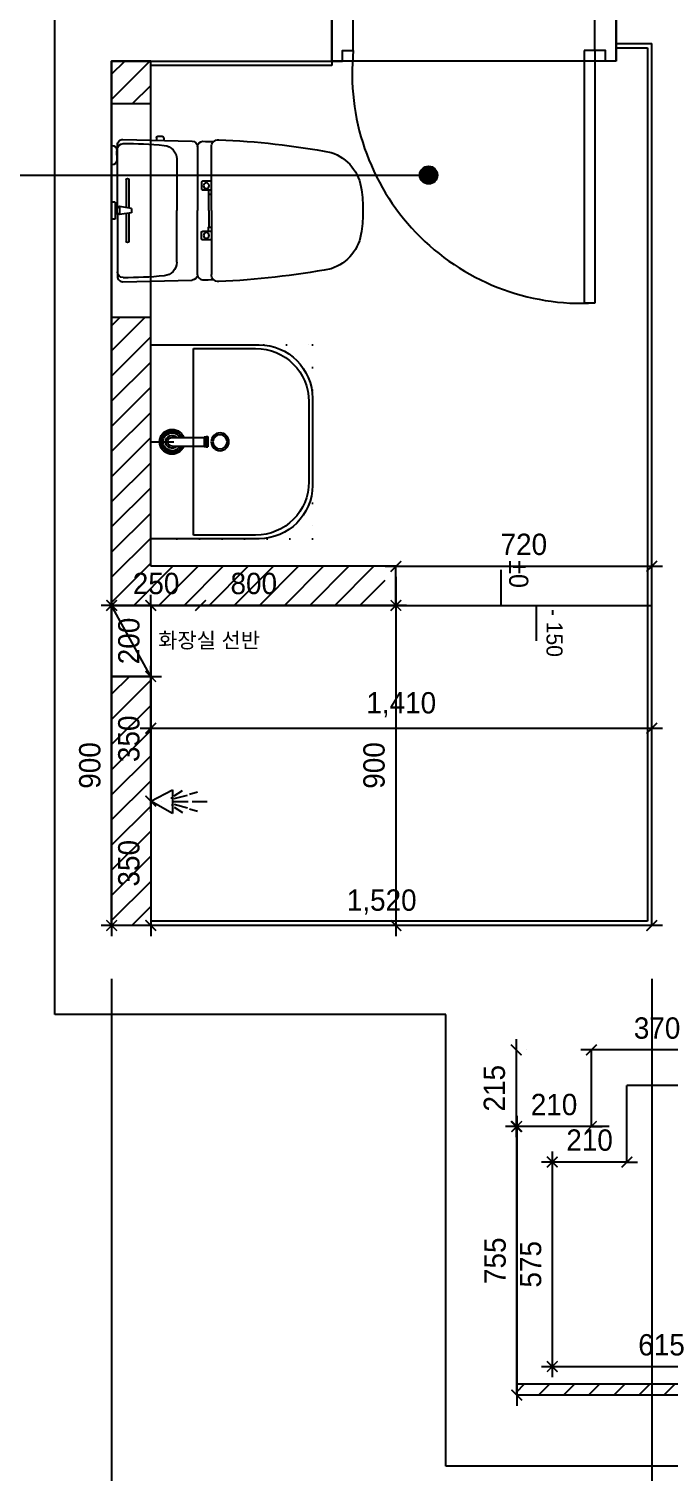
# Model space of a CAD drawing. Header units: millimetres. Extents: x -551172 to 232469, y -3435 to 261611.
# Drawn here: x 118688 to 120490, y 101388 to 105446 of the extents above; entities that cross this region are included whole.
import ezdxf

# ---------------------------------------------------------------- set-up
doc = ezdxf.new("R2010")
doc.units = ezdxf.units.MM
doc.header["$LTSCALE"] = 10
doc.header["$PDMODE"] = 3
doc.linetypes.add('DOT', pattern=[6.35, 0, -6.35])
doc.linetypes.add('HIDDEN', pattern=[9.525, 6.35, -3.175])
doc.layers.get('DEFPOINTS').update_dxf_attribs({"color": 248})
for name, color, linetype in [('0-ELC TEXT', 7, 'Continuous'), ('03-WAL NEW', 3, 'Continuous'), ('06-FUR', 6, 'Continuous'), ('07-DIM WAL', 5, 'Continuous'), ('3.기호.계단선', 30, 'Continuous'), ('BATH', 4, 'Continuous'), ('C-FIN', 5, 'Continuous'), ('C-HAT', 251, 'Continuous'), ('CO-BATH', 6, 'Continuous'), ('fin', 5, 'Continuous'), ('HL', 6, 'HIDDEN'), ('TOILET-1', 6, 'Continuous'), ('도면층2', 2, 'Continuous'), ('도면층4', 4, 'Continuous'), ('도면층5', 5, 'Continuous'), ('욕실설비', 3, 'Continuous')]:
    doc.layers.add(name, color=color, linetype=linetype)
doc.styles.add('HY 울릉도 L', font='')
doc.styles.add('YOURNAME', font='HY울릉도M.TTF')
doc.styles.add('코레일둥고', font='Korail_Round_Gothic_Medium.ttf')
doc.styles.get('HY 울릉도 L').set_extended_font_data('HY울릉도L')
doc.dimstyles.new('30', dxfattribs={"dimscale": 30, "dimtxt": 2, "dimasz": 1, "dimexe": 1, "dimexo": 1, "dimgap": 1, "dimtad": 1, "dimdec": 0, "dimrnd": 0.05, "dimdsep": 46, "dimlunit": 6, "dimtxsty": 'HY 울릉도 L', "dimblk": 'ARCHTICK', "dimcen": 2.5, "dimdle": 1, "dimclrd": 133, "dimclre": 133, "dimclrt": 30, "dimadec": 0, "dimazin": 0, "dimtfac": 1, "dimtdec": 0, "dimtix": 1, "dimtmove": 2, "dimatfit": 3, "dimldrblk": 'ARCHTICK', "dimfxl": 1, "dimlwd": -1, "dimlwe": -1, "dimarcsym": 0})
doc.dimstyles.new('YOURNAME-50', dxfattribs={"dimscale": 50, "dimtxt": 1.8, "dimasz": 0.9, "dimexe": 1, "dimexo": 3, "dimgap": 0.7, "dimtad": 1, "dimdec": 0, "dimzin": 0, "dimdsep": 46, "dimtxsty": 'YOURNAME', "dimblk": 'ARCHTICK', "dimcen": 0, "dimclrd": 1, "dimclre": 1, "dimclrt": 7, "dimadec": 0, "dimazin": 0, "dimtfac": 1, "dimtdec": 0, "dimtix": 1, "dimtmove": 2, "dimatfit": 3, "dimldrblk": 'ARCHTICK', "dimfxl": 1, "dimtolj": 1, "dimtzin": 0, "dimarcsym": 0})

# ---------------------------------------------------------------- blocks, each defined once
blk = doc.blocks.new('_ArchTick')
at = {"color": 0, "linetype": 'ByBlock', "const_width": 0.15}
blk.add_lwpolyline([(-0.5, -0.5), (0.5, 0.5)], dxfattribs=at)
blk = doc.blocks.new('*D850')
at = {"layer": '07-DIM WAL', "color": 1, "lineweight": -2, "transparency": 16777216}
for p, q in [((118921.4, 102775.3), (118921.4, 99627.8)), ((120441.4, 102775.3), (120441.4, 99627.8)), ((118921.4, 99677.8), (120441.4, 99677.8))]:
    blk.add_line(p, q, dxfattribs=at)
at = {"layer": 'DEFPOINTS', "color": 0, "transparency": 16777216}
for p in [(118921.4, 102925.3), (120441.4, 102925.3), (120441.4, 99677.8)]:
    blk.add_point(p, dxfattribs=at)
at = {"layer": '07-DIM WAL', "color": 1, "lineweight": -2, "transparency": 16777216, "xscale": 45, "yscale": 45, "zscale": 45, "rotation": 180}
blk.add_blockref('_ArchTick', (118921.4, 99677.8), dxfattribs=at)
at = {"layer": '07-DIM WAL', "color": 1, "lineweight": -2, "transparency": 16777216, "xscale": 45, "yscale": 45, "zscale": 45}
blk.add_blockref('_ArchTick', (120441.4, 99677.8), dxfattribs=at)
at = {"layer": '07-DIM WAL', "color": 7, "transparency": 16777216, "insert": (119681.4, 99759.6), "char_height": 90, "attachment_point": 5, "style": 'YOURNAME'}
blk.add_mtext('\\A1;1520', dxfattribs=at)
blk = doc.blocks.new('*D874')
at = {"layer": '06-FUR', "color": 133, "transparency": 16777216}
blk.add_line((120671.4, 102575.3), (120241.4, 102575.3), dxfattribs=at)
at = {"layer": 'DEFPOINTS', "color": 0, "transparency": 16777216}
for p in [(120271.4, 102575.3), (120271.4, 102575.3), (120641.4, 102575.3)]:
    blk.add_point(p, dxfattribs=at)
at = {"layer": '06-FUR', "color": 133, "transparency": 16777216, "xscale": 30, "yscale": 30, "zscale": 30, "rotation": 180}
blk.add_blockref('_ArchTick', (120271.4, 102575.3), dxfattribs=at)
at = {"layer": '06-FUR', "color": 133, "transparency": 16777216, "xscale": 30, "yscale": 30, "zscale": 30}
blk.add_blockref('_ArchTick', (120641.4, 102575.3), dxfattribs=at)
at = {"layer": '06-FUR', "color": 30, "transparency": 16777216, "insert": (120456.4, 102636.6), "char_height": 60, "attachment_point": 5, "style": 'HY 울릉도 L'}
blk.add_mtext('370', dxfattribs=at)
blk = doc.blocks.new('*D875')
at = {"layer": '06-FUR', "color": 133, "transparency": 16777216}
for p, q in [((120060, 102605.3), (120060, 102330.3)), ((120090, 102575.3), (120090, 102575.3)), ((120241.4, 102360.3), (120030, 102360.3))]:
    blk.add_line(p, q, dxfattribs=at)
at = {"layer": 'DEFPOINTS', "color": 0, "transparency": 16777216}
for p in [(120060, 102575.3), (120060, 102360.3), (120271.4, 102360.3)]:
    blk.add_point(p, dxfattribs=at)
at = {"layer": '06-FUR', "color": 133, "transparency": 16777216, "xscale": 30, "yscale": 30, "zscale": 30}
for p, rotation in [((120060, 102575.3), 90), ((120060, 102360.3), 270)]:
    blk.add_blockref('_ArchTick', p, dxfattribs=dict(at, rotation=rotation))
at = {"layer": '06-FUR', "color": 30, "transparency": 16777216, "insert": (119998.7, 102467.8), "char_height": 60, "attachment_point": 5, "rotation": 90, "style": 'HY 울릉도 L'}
blk.add_mtext('215', dxfattribs=at)
blk = doc.blocks.new('*D876')
at = {"layer": '06-FUR', "color": 133, "transparency": 16777216}
for p, q in [((120061.4, 102360.3), (120031.4, 102360.3)), ((120271.4, 102360.3), (120061.4, 102360.3)), ((120271.4, 102360.3), (120301.4, 102360.3))]:
    blk.add_line(p, q, dxfattribs=at)
at = {"layer": 'DEFPOINTS', "color": 0, "transparency": 16777216}
for p in [(120061.4, 102360.3), (120061.4, 102360.3), (120271.4, 102360.3)]:
    blk.add_point(p, dxfattribs=at)
at = {"layer": '06-FUR', "color": 133, "transparency": 16777216, "xscale": 30, "yscale": 30, "zscale": 30}
blk.add_blockref('_ArchTick', (120061.4, 102360.3), dxfattribs=at)
at = {"layer": '06-FUR', "color": 133, "transparency": 16777216, "xscale": 30, "yscale": 30, "zscale": 30, "rotation": 180}
blk.add_blockref('_ArchTick', (120271.4, 102360.3), dxfattribs=at)
at = {"layer": '06-FUR', "color": 30, "transparency": 16777216, "insert": (120166.4, 102421.6), "char_height": 60, "attachment_point": 5, "style": 'HY 울릉도 L'}
blk.add_mtext('210', dxfattribs=at)
blk = doc.blocks.new('*D877')
at = {"layer": '06-FUR', "color": 133, "transparency": 16777216}
for p, q in [((120061.4, 102390.3), (120061.4, 101575.3)), ((120091.4, 102360.3), (120091.4, 102360.3)), ((120091.4, 101605.3), (120091.4, 101605.3))]:
    blk.add_line(p, q, dxfattribs=at)
at = {"layer": 'DEFPOINTS', "color": 0, "transparency": 16777216}
for p in [(120061.4, 102360.3), (120061.4, 101605.3), (120061.4, 101605.3)]:
    blk.add_point(p, dxfattribs=at)
at = {"layer": '06-FUR', "color": 133, "transparency": 16777216, "xscale": 30, "yscale": 30, "zscale": 30}
for p, rotation in [((120061.4, 102360.3), 90), ((120061.4, 101605.3), 270)]:
    blk.add_blockref('_ArchTick', p, dxfattribs=dict(at, rotation=rotation))
at = {"layer": '06-FUR', "color": 30, "transparency": 16777216, "insert": (120000.7, 101982.8), "char_height": 60, "attachment_point": 5, "rotation": 90, "style": 'HY 울릉도 L'}
blk.add_mtext('755', dxfattribs=at)
blk = doc.blocks.new('A$C4B2D31F0')
at = {"layer": 'fin', "color": 4}
for p, q in [((185, 690.9), (20.4, 690.9)), ((37.2, 692.3), (24.7, 692.3)), ((37.2, 692.3), (49.7, 692.3)), ((200.9, 690.9), (365.5, 690.9)), ((47.7, 523.7), (192.9, 523.7)), ((338.2, 523.7), (192.9, 523.7)), ((12.6, 465.9), (192.9, 465.9)), ((373.3, 465.9), (192.9, 465.9)), ((192.9, 426.6), (13.7, 426.6)), ((192.9, 426.6), (372.2, 426.6))]:
    blk.add_line(p, q, dxfattribs=at)
for points in [[(20.4, 690.9), (7.9, 690.9, 0.421209), (-7.1, 675.5), (-2.4, 480.5, 0.001659)], [(365.5, 690.9), (378, 690.9, -0.421209), (392.9, 675.5), (388.3, 480.5, -0.001659)], [(12.6, 465.9, 0.371724), (-1.8, 451.2, 0.003515), (-1, 420.3, 0.320541)], [(373.3, 465.9, -0.371724), (387.7, 451.2, -0.003515), (386.9, 420.3, -0.320541)]]:
    blk.add_lwpolyline(points, format="xyb", dxfattribs=at)
for centre, radius, start, end in [((20.4, 674.9), 16, 90, 179.3116), ((24.7, 707.3), 15, 180, 270), ((49.7, 707.3), 15, 270, 0), ((365.5, 674.9), 16, 0.6884, 90), ((1004.3, 663.1), 1000, 179.3116, 185.9437), ((-618.4, 663.1), 1000, 354.0563, 0.6884), ((49.4, 563.7), 40, 185.9437, 267.5129), ((336.5, 563.7), 40, 272.4871, 354.0563), ((12.6, 480.9), 15, 181.3651, 270), ((373.3, 480.9), 15, 270, 358.6349), ((13.7, 406.6), 20, 90, 182.3333), ((2197.7, 495.6), 2205.9, 182.3333, 190.6081), ((-1811.8, 495.6), 2205.9, 349.3919, 357.6667), ((372.2, 406.6), 20, 357.6667, 90), ((148.7, 128.9), 125.5, 198.2964, 263.4241), ((237.2, 128.9), 125.5, 276.5759, 341.7036), ((192.9, 405.9), 405.9, 261.6993, 270), ((192.9, 405.9), 405.9, 270, 278.3007)]:
    blk.add_arc(centre, radius, start, end, dxfattribs=at)
at = {"layer": 'HL', "linetype": 'Continuous'}
for p, q in [((168.9, 697.3), (168.9, 707.3)), ((168.9, 697.3), (216.9, 697.3)), ((186, 692.5), (180.6, 697.3)), ((181.6, 685.5), (186, 692.5)), ((186, 692.5), (199.9, 692.5)), ((199.9, 692.5), (205.3, 697.3)), ((204.3, 685.5), (199.9, 692.5)), ((216.9, 697.3), (216.9, 707.3)), ((106.4, 666.3), (184.4, 666.3)), ((106.4, 659.3), (185.5, 659.3)), ((187, 651.2), (181.6, 685.5)), ((181.6, 685.5), (204.3, 685.5)), ((187, 651.2), (198.9, 651.2)), ((198.9, 651.2), (204.3, 685.5)), ((200.4, 659.3), (279.4, 659.3)), ((201.4, 666.3), (279.4, 666.3)), ((-16, 576.9), (-16, 564.8)), ((-12, 580.9), (-4.8, 580.9)), ((-12, 560.8), (-4.3, 560.8)), ((192.9, 433.7), (146.6, 433.7)), ((192.9, 433.7), (239.3, 433.7))]:
    blk.add_line(p, q, dxfattribs=at)
for points in [[(110.4, 426.6), (110.4, 450.8, -0.414214), (114.4, 454.8), (130.9, 454.8, -0.414214), (134.9, 450.8), (134.9, 435.2), (134.9, 426.6)], [(275.5, 426.6), (275.5, 450.8, 0.414214), (271.5, 454.8), (255, 454.8, 0.414214), (251, 450.8), (251, 435.2), (251, 426.6)], [(134.9, 435.2), (144.6, 435.2, -0.414214), (146.6, 433.2), (146.6, 426.6)], [(251, 435.2), (241.3, 435.2, 0.414214), (239.3, 433.2), (239.3, 426.6)]]:
    blk.add_lwpolyline(points, format="xyb", dxfattribs=at)
for centre in [(122.9, 440.9), (262.9, 440.9)]:
    blk.add_circle(centre, 8, dxfattribs=at)
for centre, radius, start, end in [((106.4, 662.8), 3.5, 90, 270), ((279.4, 662.8), 3.5, 270, 90), ((-12, 576.9), 4, 90, 180), ((-12, 564.8), 4, 180, 270)]:
    blk.add_arc(centre, radius, start, end, dxfattribs=at)
blk = doc.blocks.new('B-003')
blk.add_line((0, 0), (0, -65))
at = {"layer": 'CO-BATH'}
for p, q in [((272.5, 0), (-272.5, 0)), ((272.5, -305), (272.5, 0)), ((-272.5, 0), (-272.5, -305)), ((-122.5, -455), (122.5, -455))]:
    blk.add_line(p, q, dxfattribs=at)
at = {"layer": 'CO-BATH', "color": 8}
for p, q in [((-12.5, -60), (-12.5, -150.5)), ((12.5, -60), (12.5, -150.5)), ((-262.5, -120), (-262.5, -295)), ((262.5, -120), (-262.5, -120)), ((262.5, -295), (262.5, -120)), ((-14.5, -155.5), (-14.5, -160.5)), ((-14.5, -160.5), (14.5, -160.5)), ((-13.5, -150.5), (-13.5, -155.5)), ((13.5, -150.5), (13.5, -155.5)), ((14.5, -155.5), (14.5, -160.5)), ((-112.5, -445), (112.5, -445))]:
    blk.add_line(p, q, dxfattribs=at)
at = {"layer": 'CO-BATH', "color": 251}
for p, q in [((-14.5, -155.5), (14.5, -155.5)), ((-13.5, -150.5), (13.5, -150.5))]:
    blk.add_line(p, q, dxfattribs=at)
at = {"layer": 'CO-BATH', "color": 8, "linetype": 'DOT'}
blk.add_lwpolyline([(-272.5, -455), (272.5, -455), (272.5, 0), (-272.5, 0)], close=True, dxfattribs=at)
at = {"layer": 'CO-BATH', "color": 8}
blk.add_circle((0, -195), 25, dxfattribs=at)
at = {"layer": 'CO-BATH', "color": 251}
blk.add_circle((0, -195), 20, dxfattribs=at)
at = {"layer": 'CO-BATH', "color": 8}
for centre, radius, start, end in [((0, -60), 35, 290.9248, 249.0751), ((0, -60), 12.5, 360, 180), ((-112.5, -295), 150, 180, 270), ((112.5, -295), 150, 270, 0)]:
    blk.add_arc(centre, radius, start, end, dxfattribs=at)
at = {"layer": 'CO-BATH', "color": 251}
for radius, start, end in [(30, 294.6243, 245.3757), (25, 300, 240), (18, 313.9829, 226.017)]:
    blk.add_arc((0, -60), radius, start, end, dxfattribs=at)
at = {"layer": 'CO-BATH'}
for centre, start, end in [((-122.5, -305), 180, 270), ((122.5, -305), 270, 0)]:
    blk.add_arc(centre, 150, start, end, dxfattribs=at)
blk = doc.blocks.new('AC-8')
at = {"layer": 'BATH'}
for p, q in [((-50.8, 54), (-0.1, 142.7)), ((-0.1, 142.7), (45.4, 54)), ((45.4, 54), (-50.8, 54)), ((-24.7, 46.5), (-46.3, 12.2)), ((-13.5, 47.3), (-27.7, -7.9)), ((-1.6, 49.5), (-1.6, -10.8)), ((10.4, 47.3), (24.5, -7.9)), ((21.6, 46.5), (43.2, 12.2)), ((-31.4, -16.2), (-41.1, -49)), ((-1.6, -27.3), (-1.6, -88.5)), ((28.3, -16.2), (38, -49))]:
    blk.add_line(p, q, dxfattribs=at)
blk = doc.blocks.new('A$C1AC25B95')
at = {"layer": '욕실설비', "color": 8}
for p, q in [((28.3, 72.3), (28.3, 75)), ((53.3, 73.7), (53.3, 75))]:
    blk.add_line(p, q, dxfattribs=at)
at = {"layer": 'TOILET-1', "linetype": 'Continuous', "xscale": 0.873786407766195, "yscale": 0.873786407766195, "zscale": 0.873786407766195, "rotation": 180}
blk.add_blockref('AC-8', (39.7, 124.7), dxfattribs=at)
blk = doc.blocks.new('*D879')
at = {"layer": '06-FUR', "color": 133, "transparency": 16777216}
for p, q in [((119721.4, 103905.3), (119721.4, 103795.3)), ((119751.4, 103825.3), (118891.4, 103825.3))]:
    blk.add_line(p, q, dxfattribs=at)
at = {"layer": 'DEFPOINTS', "color": 0, "transparency": 16777216}
for p in [(119721.4, 103935.3), (118921.4, 103825.3), (118921.4, 103825.3)]:
    blk.add_point(p, dxfattribs=at)
at = {"layer": '06-FUR', "color": 133, "transparency": 16777216, "xscale": 30, "yscale": 30, "zscale": 30, "rotation": 180}
blk.add_blockref('_ArchTick', (118921.4, 103825.3), dxfattribs=at)
at = {"layer": '06-FUR', "color": 133, "transparency": 16777216, "xscale": 30, "yscale": 30, "zscale": 30}
blk.add_blockref('_ArchTick', (119721.4, 103825.3), dxfattribs=at)
at = {"layer": '06-FUR', "color": 30, "transparency": 16777216, "insert": (119321.4, 103886.6), "char_height": 60, "attachment_point": 5, "style": 'HY 울릉도 L'}
blk.add_mtext('800', dxfattribs=at)
blk = doc.blocks.new('*D905')
at = {"layer": '06-FUR', "color": 133, "transparency": 16777216}
for p, q in [((120441.4, 103945.3), (120441.4, 103965.3)), ((119691.4, 103935.3), (120471.4, 103935.3))]:
    blk.add_line(p, q, dxfattribs=at)
at = {"layer": 'DEFPOINTS', "color": 0, "transparency": 16777216}
for p in [(119721.4, 103935.3), (120441.4, 103935.3), (120441.4, 103915.3)]:
    blk.add_point(p, dxfattribs=at)
at = {"layer": '06-FUR', "color": 133, "transparency": 16777216, "xscale": 30, "yscale": 30, "zscale": 30, "rotation": 180}
blk.add_blockref('_ArchTick', (119721.4, 103935.3), dxfattribs=at)
at = {"layer": '06-FUR', "color": 133, "transparency": 16777216, "xscale": 30, "yscale": 30, "zscale": 30}
blk.add_blockref('_ArchTick', (120441.4, 103935.3), dxfattribs=at)
at = {"layer": '06-FUR', "color": 30, "transparency": 16777216, "insert": (120081.4, 103996.6), "char_height": 60, "attachment_point": 5, "style": 'HY 울릉도 L'}
blk.add_mtext('720', dxfattribs=at)
blk = doc.blocks.new('*D906')
at = {"layer": '06-FUR', "color": 133, "transparency": 16777216}
blk.add_line((120471.4, 102925.3), (118891.4, 102925.3), dxfattribs=at)
at = {"layer": 'DEFPOINTS', "color": 0, "transparency": 16777216}
for p in [(118921.4, 102925.3), (118921.4, 102925.3), (120441.4, 102925.3)]:
    blk.add_point(p, dxfattribs=at)
at = {"layer": '06-FUR', "color": 133, "transparency": 16777216, "xscale": 30, "yscale": 30, "zscale": 30, "rotation": 180}
blk.add_blockref('_ArchTick', (118921.4, 102925.3), dxfattribs=at)
at = {"layer": '06-FUR', "color": 133, "transparency": 16777216, "xscale": 30, "yscale": 30, "zscale": 30}
blk.add_blockref('_ArchTick', (120441.4, 102925.3), dxfattribs=at)
at = {"layer": '06-FUR', "color": 30, "transparency": 16777216, "insert": (119681.4, 102991.2), "char_height": 60, "attachment_point": 5, "style": 'HY 울릉도 L'}
blk.add_mtext('1,520', dxfattribs=at)
blk = doc.blocks.new('*D907')
at = {"layer": '06-FUR', "color": 133, "transparency": 16777216}
for p, q in [((118921.4, 103855.3), (118921.4, 102895.3)), ((118951.4, 103825.3), (118951.4, 103825.3)), ((118951.4, 102925.3), (118951.4, 102925.3))]:
    blk.add_line(p, q, dxfattribs=at)
at = {"layer": 'DEFPOINTS', "color": 0, "transparency": 16777216}
for p in [(118921.4, 103825.3), (118921.4, 102925.3), (118921.4, 102925.3)]:
    blk.add_point(p, dxfattribs=at)
at = {"layer": '06-FUR', "color": 133, "transparency": 16777216, "xscale": 30, "yscale": 30, "zscale": 30}
for p, rotation in [((118921.4, 103825.3), 90), ((118921.4, 102925.3), 270)]:
    blk.add_blockref('_ArchTick', p, dxfattribs=dict(at, rotation=rotation))
at = {"layer": '06-FUR', "color": 30, "transparency": 16777216, "insert": (118860.1, 103375.3), "char_height": 60, "attachment_point": 5, "rotation": 90, "style": 'HY 울릉도 L'}
blk.add_mtext('900', dxfattribs=at)
blk = doc.blocks.new('*D880')
at = {"layer": '06-FUR', "color": 133, "transparency": 16777216}
for p, q in [((119031.4, 103825.3), (119031.4, 103855.3)), ((119031.4, 103825.3), (119031.4, 103625.3)), ((119061.4, 103825.3), (119061.4, 103825.3)), ((118921.4, 103625.3), (119061.4, 103625.3)), ((119031.4, 103625.3), (119031.4, 103595.3))]:
    blk.add_line(p, q, dxfattribs=at)
at = {"layer": 'DEFPOINTS', "color": 0, "transparency": 16777216}
for p in [(119031.4, 103825.3), (118891.4, 103625.3), (119031.4, 103625.3)]:
    blk.add_point(p, dxfattribs=at)
at = {"layer": '06-FUR', "color": 133, "transparency": 16777216, "xscale": 30, "yscale": 30, "zscale": 30}
for p, rotation in [((119031.4, 103825.3), 270), ((119031.4, 103625.3), 90)]:
    blk.add_blockref('_ArchTick', p, dxfattribs=dict(at, rotation=rotation))
at = {"layer": '06-FUR', "color": 30, "transparency": 16777216, "insert": (118970.1, 103725.3), "char_height": 60, "attachment_point": 5, "rotation": 90, "style": 'HY 울릉도 L'}
blk.add_mtext('200', dxfattribs=at)
blk = doc.blocks.new('*D881')
at = {"layer": '06-FUR', "color": 133, "transparency": 16777216}
blk.add_line((119201.4, 103825.3), (118891.4, 103825.3), dxfattribs=at)
at = {"layer": 'DEFPOINTS', "color": 0, "transparency": 16777216}
for p in [(118921.4, 103825.3), (118921.4, 103825.3), (119171.4, 103825.3)]:
    blk.add_point(p, dxfattribs=at)
at = {"layer": '06-FUR', "color": 133, "transparency": 16777216, "xscale": 30, "yscale": 30, "zscale": 30}
for p, rotation in [((118921.4, 103825.3), 180.00000000003), ((119171.4, 103825.3), 3.005595772265224e-11)]:
    blk.add_blockref('_ArchTick', p, dxfattribs=dict(at, rotation=rotation))
at = {"layer": '06-FUR', "color": 30, "transparency": 16777216, "insert": (119046.4, 103886.6), "char_height": 60, "attachment_point": 5, "style": 'HY 울릉도 L'}
blk.add_mtext('250', dxfattribs=at)
blk = doc.blocks.new('*D908')
at = {"layer": '06-FUR', "color": 133, "transparency": 16777216}
for p, q in [((119031.4, 103245.3), (119031.4, 103655.3)), ((119061.4, 103625.3), (119061.4, 103625.3)), ((119061.4, 103275.3), (119061.4, 103275.3))]:
    blk.add_line(p, q, dxfattribs=at)
at = {"layer": 'DEFPOINTS', "color": 0, "transparency": 16777216}
for p in [(119031.4, 103625.3), (119031.4, 103625.3), (119031.4, 103275.3)]:
    blk.add_point(p, dxfattribs=at)
at = {"layer": '06-FUR', "color": 133, "transparency": 16777216, "xscale": 30, "yscale": 30, "zscale": 30}
for p, rotation in [((119031.4, 103625.3), 90), ((119031.4, 103275.3), 270)]:
    blk.add_blockref('_ArchTick', p, dxfattribs=dict(at, rotation=rotation))
at = {"layer": '06-FUR', "color": 30, "transparency": 16777216, "insert": (118970, 103450.3), "char_height": 60, "attachment_point": 5, "rotation": 90, "style": 'HY 울릉도 L'}
blk.add_mtext('350', dxfattribs=at)
blk = doc.blocks.new('*D909')
at = {"layer": '06-FUR', "color": 133, "transparency": 16777216}
for p, q in [((119031.4, 103305.3), (119031.4, 102895.3)), ((119061.4, 103275.3), (119061.4, 103275.3)), ((119061.4, 102925.3), (119061.4, 102925.3))]:
    blk.add_line(p, q, dxfattribs=at)
at = {"layer": 'DEFPOINTS', "color": 0, "transparency": 16777216}
for p in [(119031.4, 103275.3), (119031.4, 102925.3), (119031.4, 102925.3)]:
    blk.add_point(p, dxfattribs=at)
at = {"layer": '06-FUR', "color": 133, "transparency": 16777216, "xscale": 30, "yscale": 30, "zscale": 30}
for p, rotation in [((119031.4, 103275.3), 90), ((119031.4, 102925.3), 270)]:
    blk.add_blockref('_ArchTick', p, dxfattribs=dict(at, rotation=rotation))
at = {"layer": '06-FUR', "color": 30, "transparency": 16777216, "insert": (118970, 103100.3), "char_height": 60, "attachment_point": 5, "rotation": 90, "style": 'HY 울릉도 L'}
blk.add_mtext('350', dxfattribs=at)
blk = doc.blocks.new('*D910')
at = {"layer": '06-FUR', "color": 133, "transparency": 16777216}
for p, q in [((119721.4, 103855.3), (119721.4, 102895.3)), ((119751.4, 103825.3), (119751.4, 103825.3)), ((119751.4, 102925.3), (119751.4, 102925.3))]:
    blk.add_line(p, q, dxfattribs=at)
at = {"layer": 'DEFPOINTS', "color": 0, "transparency": 16777216}
for p in [(119721.4, 103825.3), (119721.4, 102925.3), (119721.4, 102925.3)]:
    blk.add_point(p, dxfattribs=at)
at = {"layer": '06-FUR', "color": 133, "transparency": 16777216, "xscale": 30, "yscale": 30, "zscale": 30}
for p, rotation in [((119721.4, 103825.3), 90), ((119721.4, 102925.3), 270)]:
    blk.add_blockref('_ArchTick', p, dxfattribs=dict(at, rotation=rotation))
at = {"layer": '06-FUR', "color": 30, "transparency": 16777216, "insert": (119660.1, 103375.3), "char_height": 60, "attachment_point": 5, "rotation": 90, "style": 'HY 울릉도 L'}
blk.add_mtext('900', dxfattribs=at)
blk = doc.blocks.new('*D884')
at = {"layer": '06-FUR', "color": 133, "transparency": 16777216}
blk.add_line((119001.4, 103480), (120471.4, 103480), dxfattribs=at)
at = {"layer": 'DEFPOINTS', "color": 0, "transparency": 16777216}
for p in [(119031.4, 103480), (120441.4, 103480), (120441.4, 103480)]:
    blk.add_point(p, dxfattribs=at)
at = {"layer": '06-FUR', "color": 133, "transparency": 16777216, "xscale": 30, "yscale": 30, "zscale": 30, "rotation": 180}
blk.add_blockref('_ArchTick', (119031.4, 103480), dxfattribs=at)
at = {"layer": '06-FUR', "color": 133, "transparency": 16777216, "xscale": 30, "yscale": 30, "zscale": 30}
blk.add_blockref('_ArchTick', (120441.4, 103480), dxfattribs=at)
at = {"layer": '06-FUR', "color": 30, "transparency": 16777216, "insert": (119736.4, 103545.9), "char_height": 60, "attachment_point": 5, "style": 'HY 울릉도 L'}
blk.add_mtext('1,410', dxfattribs=at)
blk = doc.blocks.new('*D968')
at = {"layer": 'C-FIN', "color": 133, "transparency": 16777216}
for p, q in [((120161.4, 102260.3), (120131.4, 102260.3)), ((120371.4, 102260.3), (120161.4, 102260.3)), ((120371.4, 102260.3), (120401.4, 102260.3))]:
    blk.add_line(p, q, dxfattribs=at)
at = {"layer": 'DEFPOINTS', "color": 0, "transparency": 16777216}
for p in [(120161.4, 102260.3), (120161.4, 102260.3), (120371.4, 102260.3)]:
    blk.add_point(p, dxfattribs=at)
at = {"layer": 'C-FIN', "color": 133, "transparency": 16777216, "xscale": 30, "yscale": 30, "zscale": 30}
blk.add_blockref('_ArchTick', (120161.4, 102260.3), dxfattribs=at)
at = {"layer": 'C-FIN', "color": 133, "transparency": 16777216, "xscale": 30, "yscale": 30, "zscale": 30, "rotation": 180}
blk.add_blockref('_ArchTick', (120371.4, 102260.3), dxfattribs=at)
at = {"layer": 'C-FIN', "color": 30, "transparency": 16777216, "insert": (120266.4, 102321.6), "char_height": 60, "attachment_point": 5, "style": 'HY 울릉도 L'}
blk.add_mtext('210', dxfattribs=at)
blk = doc.blocks.new('*D969')
at = {"layer": 'C-FIN', "color": 133, "transparency": 16777216}
blk.add_line((120161.4, 102290.3), (120161.4, 101655.3), dxfattribs=at)
at = {"layer": 'DEFPOINTS', "color": 0, "transparency": 16777216}
for p in [(120161.4, 102260.3), (120161.4, 101685.3), (120161.4, 101685.3)]:
    blk.add_point(p, dxfattribs=at)
at = {"layer": 'C-FIN', "color": 133, "transparency": 16777216, "xscale": 30, "yscale": 30, "zscale": 30}
for p, rotation in [((120161.4, 102260.3), 90), ((120161.4, 101685.3), 270)]:
    blk.add_blockref('_ArchTick', p, dxfattribs=dict(at, rotation=rotation))
at = {"layer": 'C-FIN', "color": 30, "transparency": 16777216, "insert": (120100.7, 101972.8), "char_height": 60, "attachment_point": 5, "rotation": 90, "style": 'HY 울릉도 L'}
blk.add_mtext('575', dxfattribs=at)
blk = doc.blocks.new('*D970')
at = {"layer": 'C-FIN', "color": 133, "transparency": 16777216}
blk.add_line((120131.4, 101685.3), (120806.4, 101685.3), dxfattribs=at)
at = {"layer": 'DEFPOINTS', "color": 0, "transparency": 16777216}
for p in [(120161.4, 101685.3), (120776.4, 101685.3), (120776.4, 101685.3)]:
    blk.add_point(p, dxfattribs=at)
at = {"layer": 'C-FIN', "color": 133, "transparency": 16777216, "xscale": 30, "yscale": 30, "zscale": 30, "rotation": 180}
blk.add_blockref('_ArchTick', (120161.4, 101685.3), dxfattribs=at)
at = {"layer": 'C-FIN', "color": 133, "transparency": 16777216, "xscale": 30, "yscale": 30, "zscale": 30}
blk.add_blockref('_ArchTick', (120776.4, 101685.3), dxfattribs=at)
at = {"layer": 'C-FIN', "color": 30, "transparency": 16777216, "insert": (120468.9, 101746), "char_height": 60, "attachment_point": 5, "style": 'HY 울릉도 L'}
blk.add_mtext('615', dxfattribs=at)

msp = doc.modelspace()

# ---------------------------------------------------------------- hatches: boundary and pattern name
at = {"layer": '0-ELC TEXT'}
h = msp.add_hatch(color=256, dxfattribs=at)
h.dxf.hatch_style = 1
edge = h.paths.add_edge_path()
edge.add_arc((119813.4, 105035.2), 25, 180, 540, ccw=False)
at = {"layer": 'C-HAT'}
h = msp.add_hatch(dxfattribs=at)
h.set_pattern_fill('_USER', color=256, scale=50, angle=45, pattern_type=0)
h.set_pattern_definition([(45, (-24040, 19350), (-35.355339, 35.355339), [])])
h.paths.add_polyline_path([(119031.4, 104635.3), (118921.4, 104635.3), (118921.4, 103935.3), (118921.4, 103870.3), (119661.4, 103870.3), (118921.4, 103870.3), (118921.4, 103825.3), (119691.4, 103825.3), (119691.4, 103935.3), (119031.4, 103935.3)])
h.paths.add_polyline_path([(119031.4, 105355.3), (118921.4, 105355.3), (118921.4, 105235.3), (119031.4, 105235.3)])
h = msp.add_hatch(dxfattribs=at)
h.set_pattern_fill('_USER', color=256, scale=50, angle=45, pattern_type=0)
h.set_pattern_definition([(45, (-24040, 0), (-35.355339, 35.355339), [])])
h.paths.add_polyline_path([(119031.4, 103625.3), (118921.4, 103625.3), (118921.4, 102925.3), (119031.4, 102925.3)])
h.paths.add_polyline_path([(119026.9, 103358.9), (119026.9, 103541.7), (118913.5, 103541.7), (118913.5, 103358.9)], flags=9)
h.paths.add_polyline_path([(119026.9, 103008.9), (119026.9, 103191.7), (118913.5, 103191.7), (118913.5, 103008.9)], flags=9)
h = msp.add_hatch(dxfattribs=at)
h.set_pattern_fill('_USER', color=256, scale=50, angle=45, pattern_type=0)
h.set_pattern_definition([(45, (-44580, 20270), (-35.355339, 35.355339), [])])
h.paths.add_polyline_path([(120726.4, 101635.3), (120061.4, 101635.3), (120061.4, 101605.3), (120726.4, 101605.3)])

# ---------------------------------------------------------------- linework, layer by layer
at = {"layer": '0-ELC TEXT'}
msp.add_line((118555.7, 105035.2), (119813.4, 105035.2), dxfattribs=at)
msp.add_circle((119813.4, 105035.2), 25, dxfattribs=at)
at = {"layer": '03-WAL NEW'}
for p, q in [((119031.4, 105235.3), (118921.4, 105235.3)), ((118921.4, 104635.3), (119031.4, 104635.3)), ((119031.4, 103825.3), (119031.4, 102925.3)), ((120371.4, 102260.3), (120371.4, 102475.3)), ((120641.4, 102475.3), (120371.4, 102475.3)), ((120061.4, 102360.3), (120061.4, 101605.3)), ((120321.4, 102360.3), (120111.4, 102360.3)), ((120371.4, 102260.3), (120161.4, 102260.3)), ((120161.4, 102260.3), (120161.4, 101685.3)), ((120161.4, 101685.3), (120776.4, 101685.3)), ((120061.4, 101605.3), (120321.4, 101605.3))]:
    msp.add_line(p, q, dxfattribs=at)
for points in [[(119031.4, 103935.3), (119031.4, 105355.3), (118921.4, 105355.3), (118921.4, 103935.3)], [(118921.4, 103935.3), (118921.4, 103935.3), (118921.4, 103825.3), (119721.4, 103825.3), (119721.4, 103935.3), (119031.4, 103935.3)]]:
    msp.add_lwpolyline(points, dxfattribs=at)
msp.add_lwpolyline([(120726.4, 101635.3), (120061.4, 101635.3), (120061.4, 101605.3), (120726.4, 101605.3)], close=True, dxfattribs=at)
at = {"layer": '06-FUR'}
for p, q in [((118921.4, 103825.3), (119171.4, 103825.3)), ((119031.4, 103625.3), (118921.4, 103825.3)), ((118971.4, 103825.3), (119171.4, 103825.3)), ((119721.4, 103825.3), (120441.4, 103825.3)), ((119031.4, 103625.3), (118921.4, 103625.3))]:
    msp.add_line(p, q, dxfattribs=at)
at = {"layer": '3.기호.계단선'}
msp.add_lwpolyline([(120016.4, 103925.3), (120016.4, 103825.3), (120116.4, 103825.3), (120116.4, 103725.3)], dxfattribs=at)
at = {"layer": 'C-FIN'}
for p, q in [((120341.4, 105405.3), (120341.4, 105393.3)), ((120341.4, 105393.3), (120429.4, 105393.3)), ((120429.4, 105393.3), (120429.4, 102937.3)), ((119541.4, 105343.3), (119031.4, 105343.3)), ((119541.4, 105355.3), (119541.4, 105343.3)), ((120429.4, 102937.3), (119031.4, 102937.3))]:
    msp.add_line(p, q, dxfattribs=at)
at = {"layer": '도면층2'}
for p, q in [((118761.4, 102675.3), (118761.4, 112055.3)), ((119541.4, 105355.3), (119541.4, 105505.3)), ((120341.4, 105405.3), (120341.4, 105505.3)), ((120341.4, 105405.3), (120441.4, 105405.3)), ((118921.4, 105355.3), (119541.4, 105355.3)), ((118921.4, 102925.3), (118921.4, 105355.3)), ((120441.4, 102925.3), (118921.4, 102925.3)), ((119861.4, 102675.3), (118761.4, 102675.3)), ((119861.4, 101405.3), (119861.4, 102675.3)), ((120271.4, 102360.3), (120271.4, 102575.3)), ((120641.4, 102575.3), (120271.4, 102575.3)), ((120061.4, 101605.3), (120061.4, 102360.3)), ((120271.4, 102360.3), (120061.4, 102360.3)), ((123266.4, 101405.3), (119861.4, 101405.3))]:
    msp.add_line(p, q, dxfattribs=at)
msp.add_lwpolyline([(120441.4, 102925.3), (120441.4, 105405.3)], dxfattribs=at)
at = {"layer": '도면층4'}
for p, q in [((119541.4, 105355.3), (119541.4, 105505.3)), ((120341.4, 105505.3), (120341.4, 105355.3)), ((120341.4, 105355.3), (120341.4, 105505.3)), ((120251.4, 105385.3), (120251.4, 104675.9)), ((120281.4, 105385.3), (120251.4, 105385.3)), ((120281.4, 105385.3), (120281.4, 104675.3)), ((120341.4, 105355.3), (119541.4, 105355.3)), ((120281.4, 104675.3), (120251.4, 104675.3))]:
    msp.add_line(p, q, dxfattribs=at)
for points in [[(119541.4, 105355.3), (119571.4, 105355.3), (119571.4, 105385.3), (119601.4, 105385.3), (119601.4, 105505.3), (119571.4, 105505.3), (119571.4, 105505.3), (119541.4, 105505.3), (119541.4, 105355.3)], [(120341.4, 105355.3), (120311.4, 105355.3), (120311.4, 105385.3), (120281.4, 105385.3), (120281.4, 105505.3), (120311.4, 105505.3), (120311.4, 105505.3), (120341.4, 105505.3), (120341.4, 105355.3)]]:
    msp.add_lwpolyline(points, dxfattribs=at)
at = {"layer": '도면층5'}
msp.add_arc((120243.9, 105320.5), 645.8, 174.2444, 273.3276, dxfattribs=at)

# ---------------------------------------------------------------- block references
at = {"xscale": -1, "rotation": 90}
msp.add_blockref('A$C4B2D31F0', (119628.7, 105128.3), dxfattribs=at)
at = {"layer": '06-FUR', "xscale": 0.7874015748031495, "yscale": 0.7874015748031495, "zscale": 0.7874015748031495, "rotation": 270}
msp.add_blockref('A$C1AC25B95', (119031.4, 103306.6), dxfattribs=at)
at = {"layer": '07-DIM WAL', "xscale": -1, "rotation": 90}
msp.add_blockref('B-003', (119031.4, 104285.3), dxfattribs=at)

# ---------------------------------------------------------------- texts
at = {"layer": '0-ELC TEXT', "style": '코레일둥고'}
msp.add_text('화장실 선반', height=43.16, dxfattribs=at).set_placement((119052.3, 103705.7))
at = {"layer": '3.기호.계단선', "style": '코레일둥고'}
for s, height, p in [('±0', 53.94, (120040, 103952.4)), ('- 150', 45.23, (120145.2, 103815.4))]:
    msp.add_text(s, height=height, rotation=270, dxfattribs=at).set_placement(p)

# ---------------------------------------------------------------- dimensions: what is measured, and where the dimension line sits
at = {"layer": '06-FUR'}
for base, p1, p2, picture, middle in [((120441.4, 103935.3), (119721.4, 103935.3), (120441.4, 103915.3), '*D905', (120081.4, 103996.6)), ((118921.4, 103825.3), (119721.4, 103935.3), (118921.4, 103825.3), '*D879', (119321.4, 103886.6)), ((120441.4, 103480), (119031.4, 103480), (120441.4, 103480), '*D884', (119736.4, 103545.9)), ((118921.4, 102925.3), (120441.4, 102925.3), (118921.4, 102925.3), '*D906', (119681.4, 102991.2)), ((120271.4, 102575.3), (120641.4, 102575.3), (120271.4, 102575.3), '*D874', (120456.4, 102636.6)), ((120061.4, 102360.3), (120271.4, 102360.3), (120061.4, 102360.3), '*D876', (120166.4, 102421.6))]:
    dim = msp.add_linear_dim(base=base, p1=p1, p2=p2, dimstyle='30', override={"dimfxl": 1.25}, dxfattribs=at)
    dim.commit()
    dim.dimension.update_dxf_attribs({"geometry": picture, "text_midpoint": middle})
dim = msp.add_aligned_dim(p1=(119171.4, 103825.3), p2=(118921.4, 103825.3), distance=0, dimstyle='30', override={"dimfxl": 1.25}, dxfattribs=at)
dim.commit()
dim.dimension.update_dxf_attribs({"geometry": '*D881', "text_midpoint": (119046.4, 103886.6)})
for base, p1, p2, picture, middle in [((118921.4, 102925.3), (118921.4, 103825.3), (118921.4, 102925.3), '*D907', (118860.1, 103375.3)), ((119031.4, 103625.3), (119031.4, 103825.3), (118891.4, 103625.3), '*D880', (118970.1, 103725.3)), ((119721.4, 102925.3), (119721.4, 103825.3), (119721.4, 102925.3), '*D910', (119660.1, 103375.3)), ((119031.4, 103625.3), (119031.4, 103275.3), (119031.4, 103625.3), '*D908', (118970, 103450.3)), ((119031.4, 102925.3), (119031.4, 103275.3), (119031.4, 102925.3), '*D909', (118970, 103100.3)), ((120060, 102360.3), (120060, 102575.3), (120271.4, 102360.3), '*D875', (119998.7, 102467.8)), ((120061.4, 101605.3), (120061.4, 102360.3), (120061.4, 101605.3), '*D877', (120000.7, 101982.8))]:
    dim = msp.add_linear_dim(base=base, p1=p1, p2=p2, angle=90, dimstyle='30', override={"dimfxl": 1.25}, dxfattribs=at)
    dim.commit()
    dim.dimension.update_dxf_attribs({"geometry": picture, "text_midpoint": middle})
at = {"layer": '07-DIM WAL'}
dim = msp.add_linear_dim(base=(120441.4, 99677.8), p1=(118921.4, 102925.3), p2=(120441.4, 102925.3), angle=180, dimstyle='YOURNAME-50', dxfattribs=at)
dim.commit()
dim.dimension.update_dxf_attribs({"geometry": '*D850', "text_midpoint": (119681.4, 99759.6)})
at = {"layer": 'C-FIN'}
for base, p1, p2, picture, middle in [((120161.4, 102260.3), (120371.4, 102260.3), (120161.4, 102260.3), '*D968', (120266.4, 102321.6)), ((120776.4, 101685.3), (120161.4, 101685.3), (120776.4, 101685.3), '*D970', (120468.9, 101746))]:
    dim = msp.add_linear_dim(base=base, p1=p1, p2=p2, dimstyle='30', override={"dimfxl": 1.25}, dxfattribs=at)
    dim.commit()
    dim.dimension.update_dxf_attribs({"geometry": picture, "text_midpoint": middle})
dim = msp.add_aligned_dim(p1=(120161.4, 102260.3), p2=(120161.4, 101685.3), distance=0, dimstyle='30', override={"dimfxl": 1.25}, dxfattribs=at)
dim.commit()
dim.dimension.update_dxf_attribs({"geometry": '*D969', "text_midpoint": (120100.7, 101972.8)})

doc.saveas('drawing.dxf')
